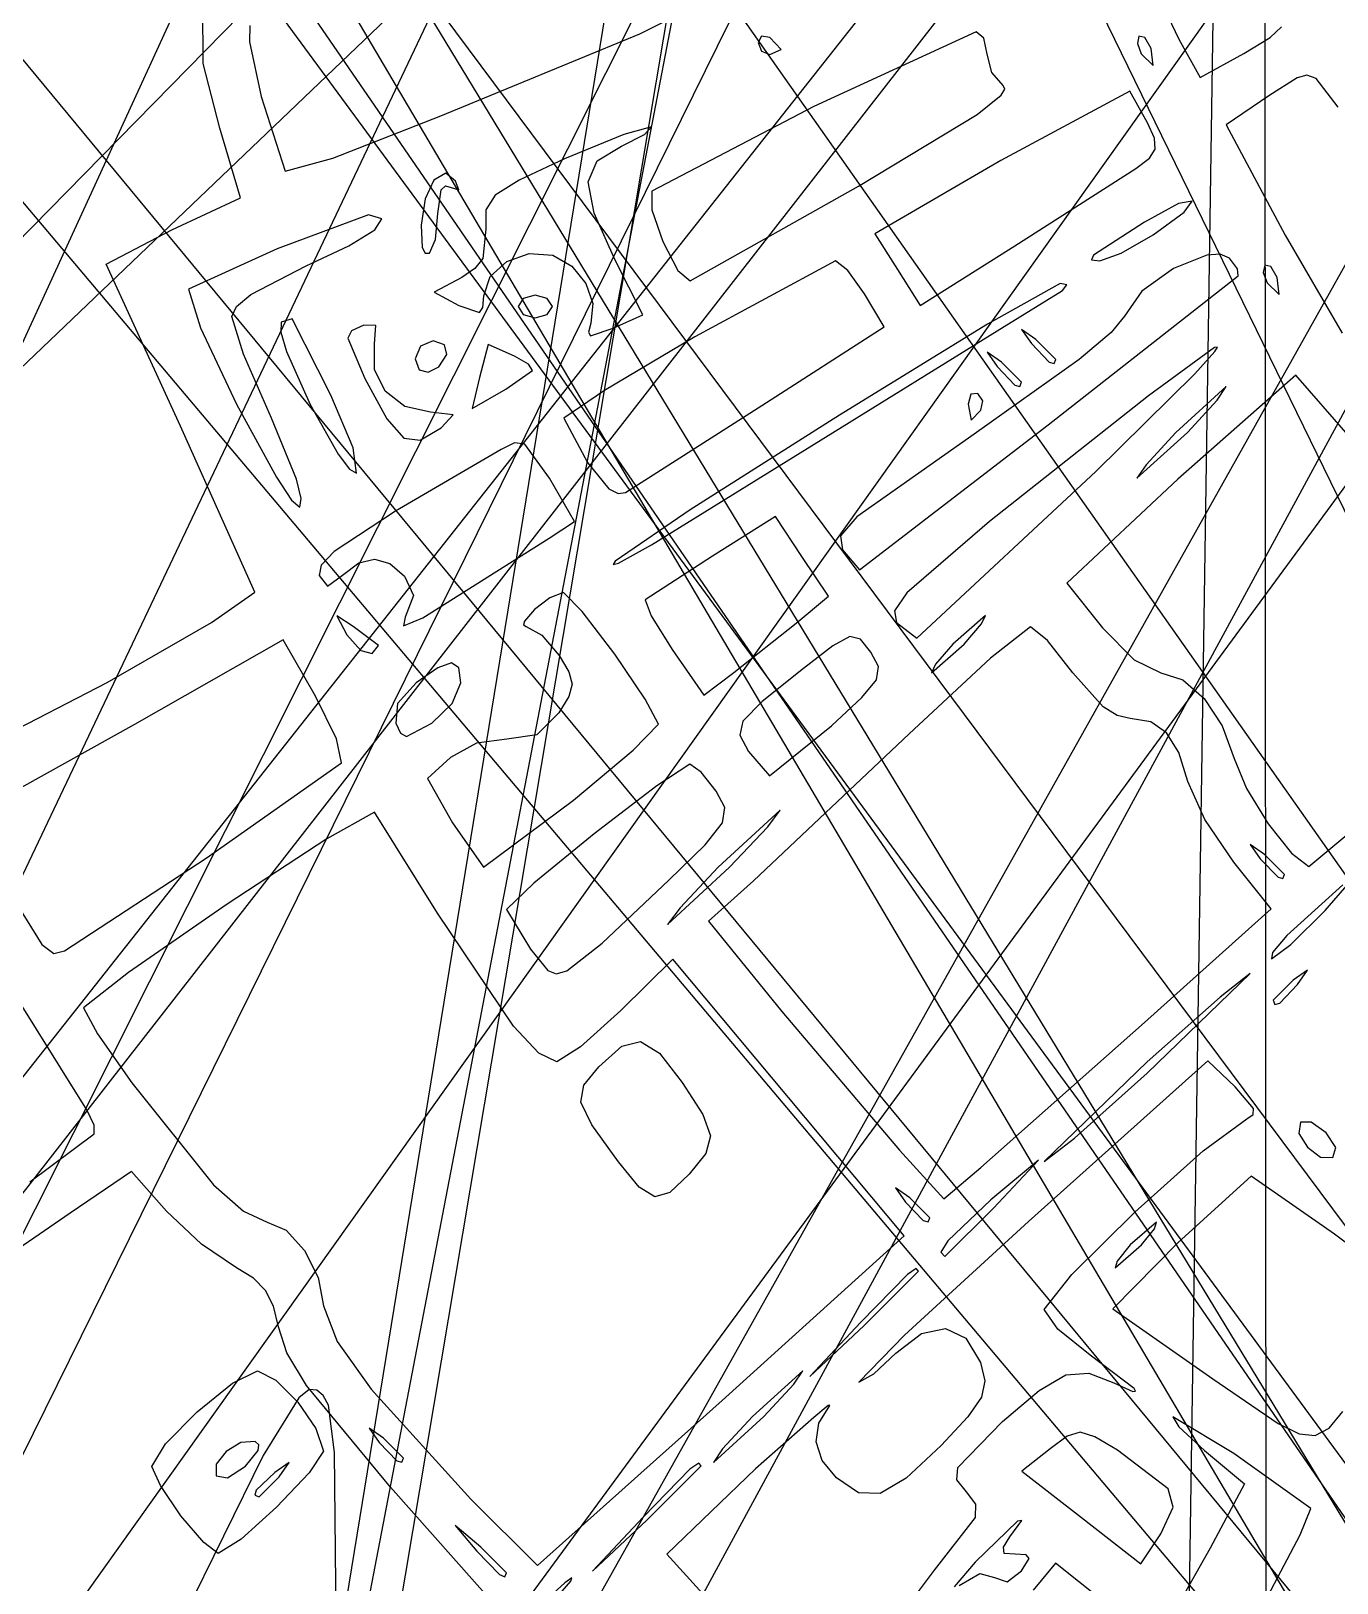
# Model space of a CAD drawing. Extents: x -109 to 333, y -74 to 385.
# Drawn here: x 39 to 82, y 71.3 to 122.3 of the extents above; entities that cross this region are included whole.
import ezdxf

# ---------------------------------------------------------------- set-up
doc = ezdxf.new("R2010")
doc.units = 0

msp = doc.modelspace()

# ---------------------------------------------------------------- linework, layer by layer
at = {"layer": 'Image'}
for p, q in [((39.26579, -0.417032), (93.818723, 324.15413)), ((90.704957, 323.61469), (37.7089, -0.956482)), ((92.878658, 293.13552), (36.7158, 0.902007)), ((162.68043, 258.12542), (23.7336, 10.2087)), ((23.7336, 1.95981), (162.68043, 258.12542)), ((104.731756, 255.69389), (-11.6383, 2.34935)), ((3.03729, 3.092387), (119.407296, 238.939154)), ((79.446558, 225.401848), (76.0965, 1.39537)), ((79.707623, -2.36806), (79.57695, 223.520128)), ((119.712861, 190.406515), (-22.8079, 9.97962)), ((-24.59204, 2.863137), (116.11692, 183.290045)), ((136.90526, 0.936964), (14.58625, 167.27601)), ((52.802336, 166.900173), (133.464, 1.55284)), ((19.92263, 166.6996), (143.889, 0.360555)), ((6.75614, 4.59916), (125.11489, 165.664644)), ((106.907381, 163.689104), (-7.83576, 2.62361)), ((30.412904, 158.609792), (124.118, 4.36654)), ((68.188448, 156.540127), (-3.60876, 5.34648)), ((121.45217, 1.303041), (30.381225, 155.546292)), ((-3.9043, -2.17945), (72.810038, 150.51614)), ((43.9542, 149.014231), (150.694, -2.65879)), ((136.48616, -5.476123), (32.25953, 146.196904)), ((19.31211, 144.874976), (135.211, 4.89894)), ((135.21163, 2.453016), (17.05434, 142.429051)), ((70.776772, 141.864303), (-73.6602, 3.93537)), ((-73.616275, 1.118382), (61.8334, 139.047306)), ((44.70267, 121.256798), (44.700663, 123.143568)), ((76.196856, 123.317394), (76.798957, 122.054774)), ((46.241363, 122.499714), (46.227871, 121.964294)), ((59.07247, 122.23405), (60.183015, 122.787462)), ((79.80141, 122.102738), (80.172956, 122.460076)), ((46.227871, 121.964294), (46.619893, 120.16471)), ((52.528255, 119.52882), (59.072515, 122.23404)), ((59.072515, 122.23404), (59.07247, 122.23405)), ((63.073014, 122.156222), (62.962477, 121.943093)), ((63.338775, 122.109034), (63.073014, 122.156222)), ((63.71507, 121.710528), (63.338775, 122.109034)), ((70.127998, 122.296413), (64.795144, 119.83816)), ((70.384559, 122.080832), (70.127998, 122.296413)), ((70.491271, 121.56252), (70.384559, 122.080832)), ((75.484234, 122.150458), (75.430435, 121.905905)), ((75.676347, 122.106546), (75.484234, 122.150458)), ((75.8864, 121.749127), (75.676347, 122.106546)), ((76.798957, 122.054774), (77.498001, 120.792154)), ((78.9335, 121.581919), (79.80141, 122.102738)), ((62.962477, 121.943093), (63.073014, 121.66165)), ((63.073014, 121.66165), (63.338775, 121.54459)), ((63.338775, 121.54459), (63.71507, 121.710528)), ((63.71507, 121.710528), (63.71507, 121.710528)), ((70.646676, 120.955815), (70.491271, 121.56252)), ((75.430435, 121.905905), (75.552927, 121.569783)), ((75.552927, 121.569783), (75.954224, 121.185665)), ((75.886401, 121.749127), (75.8864, 121.749127)), ((75.954224, 121.185665), (75.886401, 121.749127)), ((77.498001, 120.792154), (78.933491, 121.581916)), ((78.933491, 121.581916), (78.9335, 121.581919)), ((45.253118, 119.130718), (44.70267, 121.256798)), ((71.02031, 120.52771), (70.646676, 120.955815)), ((71.073088, 120.411286), (71.02031, 120.52771)), ((80.681418, 120.786335), (79.75724, 120.187832)), ((81.007364, 120.868099), (80.681418, 120.786335)), ((81.308106, 120.757993), (81.007364, 120.868099)), ((82.030661, 119.82153), (81.308106, 120.757993)), ((46.619893, 120.16471), (47.400265, 117.70998)), ((70.163, 119.580762), (70.951234, 120.217048)), ((75.183277, 120.344298), (70.938937, 118.059868)), ((70.951234, 120.217048), (71.073088, 120.411286)), ((75.761908, 119.304968), (75.183277, 120.344298)), ((79.75724, 120.187832), (78.35301, 119.233634)), ((48.968528, 118.137306), (52.528255, 119.52882)), ((64.795144, 119.83816), (59.464398, 117.060093)), ((66.26402, 117.21642), (70.163, 119.580762)), ((45.93625, 116.834717), (45.253118, 119.130718)), ((58.54302, 118.922277), (56.590022, 118.115274)), ((58.46125, 118.538452), (59.221268, 118.918005)), ((59.446352, 119.166904), (58.54302, 118.922277)), ((59.221268, 118.918005), (59.446352, 119.166904)), ((75.991686, 118.795842), (75.761908, 119.304968)), ((78.35301, 119.233634), (80.28755, 115.613024)), ((57.663995, 118.050678), (58.46125, 118.538452)), ((75.826413, 118.138962), (76.021215, 118.439077)), ((76.021215, 118.439077), (75.991686, 118.795842)), ((47.400265, 117.70998), (48.968528, 118.137306)), ((56.590022, 118.115274), (55.101635, 117.421827)), ((57.367218, 117.362022), (57.663995, 118.050678)), ((70.938937, 118.059868), (66.792507, 115.657908)), ((75.3832, 117.799788), (75.826413, 118.138962)), ((52.293545, 117.418531), (52.008992, 116.806011)), ((52.690854, 117.649636), (52.293545, 117.418531)), ((53.010203, 117.379203), (52.690854, 117.649636)), ((53.112184, 117.101995), (53.010203, 117.379203)), ((55.101635, 117.421827), (54.306428, 116.923774)), ((57.562473, 116.329317), (57.367218, 117.362022)), ((71.405077, 115.257438), (75.383187, 117.799788)), ((75.383187, 117.799788), (75.3832, 117.799788)), ((52.43009, 116.320083), (52.537993, 117.101902)), ((52.537993, 117.101902), (52.673667, 117.22857)), ((52.673667, 117.22857), (52.864528, 117.180476)), ((52.864528, 117.180476), (53.112184, 117.101995)), ((54.306428, 116.923774), (54.006734, 116.44471)), ((59.464398, 117.060093), (59.464823, 116.437239)), ((60.727988, 114.104963), (66.263988, 117.216413)), ((66.263988, 117.216413), (66.26402, 117.21642)), ((43.6775, 115.788387), (45.93625, 116.834717)), ((52.008992, 116.806011), (51.873765, 115.936165)), ((54.006734, 116.44471), (54.004882, 115.808234)), ((59.464823, 116.437239), (59.820274, 115.398667)), ((76.779831, 116.64789), (75.666347, 116.041615)), ((75.94919, 115.617153), (76.968072, 116.3654)), ((77.229346, 116.732399), (76.779831, 116.64789)), ((76.968072, 116.3654), (77.229346, 116.732399)), ((50.14856, 116.275687), (47.139648, 115.160619)), ((50.585775, 116.145003), (50.14856, 116.275687)), ((50.348146, 115.78726), (50.585775, 116.145003)), ((51.873765, 115.936165), (51.912009, 115.207065)), ((52.347187, 115.471576), (52.43009, 116.320091)), ((52.43009, 116.320091), (52.43009, 116.320083)), ((58.24132, 114.809402), (57.562473, 116.329317)), ((75.666347, 116.041615), (73.98795, 114.946792)), ((41.5138, 114.650697), (43.6775, 115.788387)), ((49.498475, 115.253926), (50.348146, 115.78726)), ((52.147868, 115.016781), (52.347187, 115.471576)), ((54.004882, 115.808234), (53.902979, 114.838688)), ((59.820274, 115.398667), (60.313685, 114.452025)), ((66.792507, 115.657908), (67.539458, 114.478188)), ((74.895539, 115.019194), (75.949187, 115.617151)), ((75.949187, 115.617151), (75.94919, 115.617153)), ((80.28755, 115.613024), (82.162975, 112.386399)), ((47.139648, 115.160619), (44.22021, 113.838807)), ((48.09956, 114.596467), (49.498475, 115.253926)), ((51.912009, 115.207065), (52.003727, 115.019691)), ((52.003727, 115.019691), (52.147868, 115.016781)), ((53.902979, 114.838688), (53.642107, 114.50886)), ((54.691055, 114.748162), (55.424842, 115.008812)), ((55.424842, 115.008812), (56.206022, 114.953997)), ((56.206022, 114.953997), (56.833785, 114.593603)), ((59.162348, 112.991841), (58.24132, 114.809402)), ((68.286407, 113.298468), (71.405077, 115.257438)), ((73.98795, 114.946792), (73.918136, 114.796877)), ((74.197797, 114.770485), (74.895539, 115.019194)), ((77.711611, 114.948226), (76.613912, 114.512642)), ((78.155129, 114.980362), (77.711611, 114.948226)), ((78.460422, 114.851208), (78.155129, 114.980362)), ((78.726421, 114.497055), (78.460422, 114.851208)), ((43.95972, 109.328967), (41.5138, 114.650697)), ((46.270838, 113.661081), (48.09956, 114.596467)), ((53.642107, 114.50886), (53.211183, 114.222174)), ((54.146653, 114.255709), (54.691055, 114.748162)), ((56.833785, 114.593603), (57.294409, 114.025516)), ((60.313685, 114.452025), (60.727988, 114.104963)), ((65.499723, 114.770497), (60.8772, 112.271138)), ((65.908845, 114.450495), (65.499723, 114.770497)), ((66.454864, 113.681127), (65.908845, 114.450495)), ((67.539458, 114.478188), (68.286407, 113.298468)), ((73.918136, 114.796877), (74.197797, 114.770485)), ((76.613912, 114.512642), (75.575351, 113.769575)), ((78.74182, 114.269715), (78.726421, 114.497055)), ((79.626364, 114.623609), (79.572564, 114.379058)), ((79.572564, 114.379058), (79.695057, 114.042937)), ((79.818476, 114.579697), (79.626364, 114.623609)), ((80.02853, 114.222278), (79.818476, 114.579697)), ((44.22021, 113.838807), (44.615185, 112.558997)), ((53.211183, 114.222174), (52.302143, 113.735671)), ((53.933632, 113.615117), (54.146653, 114.255709)), ((57.294409, 114.025516), (57.524849, 113.362087)), ((72.88732, 114.0179), (70.507282, 112.67872)), ((71.05284, 112.60334), (72.964794, 113.79149)), ((72.49908, 109.371595), (78.74182, 114.269715)), ((73.11286, 113.977201), (72.88732, 114.0179)), ((72.964794, 113.79149), (73.11286, 113.977201)), ((79.695057, 114.042937), (80.096352, 113.658817)), ((80.028531, 114.222278), (80.02853, 114.222278)), ((80.096352, 113.658817), (80.028531, 114.222278)), ((45.808654, 113.268594), (46.270838, 113.661081)), ((52.302143, 113.735671), (53.117889, 113.299099)), ((53.117889, 113.299099), (53.792161, 113.068756)), ((53.906072, 113.235774), (53.933632, 113.615117)), ((55.228418, 113.53107), (55.062612, 113.26531)), ((55.627056, 113.641608), (55.228418, 113.53107)), ((56.025695, 113.53107), (55.627056, 113.641608)), ((56.1915, 113.26531), (56.025695, 113.53107)), ((57.524849, 113.362087), (57.462062, 112.715667)), ((67.09837, 112.591757), (66.454864, 113.681127)), ((75.575351, 113.769575), (75.003952, 112.944148)), ((45.65364, 112.930137), (45.808654, 113.268594)), ((46.034778, 111.692161), (45.65364, 112.930137)), ((47.62976, 112.857665), (47.272735, 112.751502)), ((48.90183, 110.343435), (47.62976, 112.857665)), ((53.792161, 113.068756), (53.906072, 113.235774)), ((55.062612, 113.26531), (55.228418, 112.999551)), ((55.228418, 112.999551), (55.627056, 112.889015)), ((55.627056, 112.889015), (56.025695, 112.999551)), ((56.025695, 112.999551), (56.1915, 113.26531)), ((56.1915, 113.26531), (56.1915, 113.26531)), ((58.196288, 112.551676), (59.162348, 112.991841)), ((75.003952, 112.944148), (74.570549, 112.413117)), ((44.615185, 112.558997), (45.806299, 110.055597)), ((47.272735, 112.751502), (47.259903, 112.425048)), ((47.259903, 112.425048), (47.452013, 111.789004)), ((49.590883, 112.469003), (49.463388, 112.223007)), ((49.986799, 112.650568), (49.590883, 112.469003)), ((50.389464, 112.643458), (49.986799, 112.650568)), ((50.346313, 112.03231), (50.389464, 112.643458)), ((57.462062, 112.715667), (57.374561, 112.415884)), ((57.374561, 112.415884), (57.440398, 112.294737)), ((57.440398, 112.294737), (58.196288, 112.551676)), ((60.8772, 112.271138), (57.903668, 110.502029)), ((63.08393, 110.012237), (67.09837, 112.591757)), ((65.0321, 108.878), (71.05284, 112.60334)), ((70.507282, 112.67872), (65.631742, 109.686512)), ((72.089873, 112.184411), (71.619501, 112.51271)), ((71.619501, 112.51271), (71.947797, 112.042338)), ((74.570549, 112.413117), (73.517691, 111.523055)), ((47.452013, 111.789004), (48.225756, 110.039103)), ((49.463388, 112.223007), (50.029175, 110.894758)), ((50.340093, 111.197605), (50.346313, 112.03231)), ((51.850845, 111.961394), (51.675828, 111.540611)), ((52.271627, 112.13641), (51.850845, 111.961394)), ((52.64866, 112.005149), (52.271627, 112.13641)), ((52.71848, 111.689559), (52.64866, 112.005149)), ((54.08036, 112.011547), (53.794331, 110.929087)), ((54.95003, 111.631719), (54.08036, 112.011547)), ((70.960513, 111.431819), (70.490141, 111.760116)), ((70.490141, 111.760116), (70.818437, 111.289743)), ((71.947797, 112.042338), (72.532437, 111.43292)), ((72.74839, 111.525894), (72.089873, 112.184411)), ((77.969444, 111.914492), (75.795252, 110.330163)), ((77.317694, 111.049767), (77.982815, 111.781646)), ((78.062691, 111.923775), (77.969444, 111.914492)), ((77.982815, 111.781646), (78.062691, 111.923775)), ((46.95113, 109.595937), (46.034778, 111.692161)), ((51.675828, 111.540611), (51.806036, 111.185424)), ((52.109937, 111.104242), (52.457446, 111.278483)), ((52.457446, 111.278483), (52.718478, 111.689559)), ((52.718478, 111.689559), (52.71848, 111.689559)), ((55.410142, 111.365775), (54.950028, 111.63172)), ((54.950028, 111.63172), (54.95003, 111.631719)), ((55.533597, 111.163911), (55.410142, 111.365775)), ((73.517691, 111.523055), (70.064512, 109.066868)), ((70.818437, 111.289743), (71.403077, 110.680327)), ((71.61903, 110.773299), (70.960513, 111.431819)), ((72.532437, 111.43292), (72.692426, 111.387785)), ((72.692426, 111.387785), (72.74839, 111.525894)), ((72.74839, 111.525894), (72.74839, 111.525894)), ((50.029175, 110.894758), (50.752579, 109.571656)), ((50.698092, 110.478663), (50.340093, 111.197605)), ((51.806036, 111.185424), (52.109937, 111.104242)), ((53.794331, 110.929087), (53.550003, 109.909917)), ((54.663993, 110.54926), (55.533597, 111.163911)), ((71.563066, 110.635192), (71.61903, 110.773299)), ((71.61903, 110.773299), (71.61903, 110.773299)), ((74.06394, 107.841835), (77.317694, 111.049767)), ((80.63967, 111.007998), (76.76237, 107.585838)), ((82.35911, 109.034918), (80.63967, 111.007998)), ((49.638131, 108.619388), (48.901828, 110.343442)), ((48.901828, 110.343442), (48.90183, 110.343435)), ((51.339318, 109.974607), (50.698092, 110.478663)), ((53.550003, 109.909917), (54.663993, 110.54926)), ((57.903668, 110.502029), (56.566223, 109.591157)), ((69.957004, 110.379134), (69.863086, 110.05023)), ((70.182807, 110.400524), (69.957004, 110.379134)), ((70.345013, 110.158073), (70.182807, 110.400524)), ((75.795252, 110.330163), (70.57118, 106.190935)), ((71.403077, 110.680327), (71.563066, 110.635192)), ((78.35656, 110.631235), (76.69864, 109.126055)), ((78.05769, 110.189089), (78.35656, 110.631235)), ((45.806299, 110.055597), (47.1197, 107.649519)), ((48.225756, 110.039103), (49.143354, 108.403717)), ((52.182783, 109.78456), (51.339318, 109.974607)), ((52.932879, 109.705407), (52.182783, 109.78456)), ((52.52973, 109.27912), (52.932879, 109.705407)), ((58.601845, 107.149359), (63.083935, 110.012229)), ((63.083935, 110.012229), (63.08393, 110.012237)), ((69.863086, 110.05023), (69.960453, 109.528867)), ((69.960453, 109.528867), (70.28603, 109.852632)), ((70.28603, 109.852632), (70.345013, 110.158073)), ((70.28603, 109.852632), (70.28603, 109.852632)), ((77.07493, 109.126055), (78.05769, 110.189089)), ((46.40564, 103.874717), (43.95972, 109.328967)), ((47.778814, 107.588635), (46.951122, 109.595937)), ((46.951122, 109.595937), (46.95113, 109.595937)), ((50.752579, 109.571656), (51.304478, 108.929835)), ((51.843866, 108.866565), (52.529735, 109.279118)), ((52.529735, 109.279118), (52.52973, 109.27912)), ((56.566223, 109.591157), (57.350205, 108.134517)), ((65.631742, 109.686512), (60.726866, 106.579273)), ((66.288281, 104.610517), (72.499091, 109.371597)), ((72.499091, 109.371597), (72.49908, 109.371595)), ((51.304478, 108.929835), (51.843866, 108.866565)), ((54.949908, 108.78057), (54.512566, 108.565707)), ((55.289573, 108.736328), (54.949908, 108.78057)), ((56.101896, 107.615942), (55.289573, 108.736328)), ((59.448568, 105.425316), (65.03215, 108.87799)), ((65.03215, 108.87799), (65.0321, 108.878)), ((70.064512, 109.066868), (66.201341, 106.353444)), ((75.41701, 107.620865), (77.07493, 109.126055)), ((76.69864, 109.126055), (75.71588, 108.063015)), ((77.07493, 109.126055), (77.07493, 109.126055)), ((49.143354, 108.403717), (49.515282, 107.910816)), ((49.754195, 107.784762), (49.638131, 108.619388)), ((54.512566, 108.565707), (51.030626, 106.530597)), ((49.515282, 107.910816), (49.754195, 107.784762)), ((57.350205, 108.134517), (58.052551, 107.2665)), ((68.18335, 102.361001), (74.06394, 107.841831)), ((74.06394, 107.841831), (74.06394, 107.841835)), ((75.71588, 108.063015), (75.41701, 107.620865)), ((47.1197, 107.649519), (47.611681, 106.895761)), ((47.932045, 106.954643), (47.778814, 107.588635)), ((56.922575, 106.189972), (56.101896, 107.615942)), ((58.052551, 107.2665), (58.350119, 107.111088)), ((58.350119, 107.111088), (58.601845, 107.149359)), ((76.76237, 107.585838), (73.11609, 104.163678)), ((47.611681, 106.895761), (47.88154, 106.661677)), ((47.88154, 106.661677), (47.932045, 106.954643)), ((51.030626, 106.530597), (49.017257, 105.214018)), ((56.08584, 105.642995), (56.922575, 106.189972)), ((60.726866, 106.579273), (58.25882, 104.895)), ((63.527406, 106.360564), (61.457776, 105.054274)), ((64.397448, 105.048024), (63.527406, 106.360564)), ((66.201341, 106.353444), (65.670795, 105.719159)), ((70.57118, 106.190935), (67.852739, 103.847317)), ((51.930894, 103.023539), (56.085857, 105.642992)), ((56.085857, 105.642992), (56.08584, 105.642995)), ((65.670795, 105.719159), (65.735182, 105.269028)), ((49.017257, 105.214018), (48.591717, 104.761842)), ((58.363229, 104.829419), (59.448568, 105.425316)), ((65.735182, 105.269028), (66.288281, 104.610517)), ((48.591717, 104.761842), (48.527176, 104.424847)), ((49.2918, 104.432749), (49.82511, 104.833796)), ((49.82511, 104.833796), (50.345113, 104.960702)), ((50.345113, 104.960702), (50.846348, 104.813578)), ((50.846348, 104.813578), (51.32336, 104.392532)), ((58.25882, 104.895), (58.195754, 104.783844)), ((58.195754, 104.783844), (58.363229, 104.829419)), ((61.457776, 105.054274), (59.238176, 103.621694)), ((65.26749, 103.735484), (64.397448, 105.048024)), ((48.527176, 104.424847), (48.796739, 104.068711)), ((48.796739, 104.068711), (49.2918, 104.432749)), ((51.32336, 104.392532), (51.625624, 103.767629)), ((73.11609, 104.163678), (74.2801, 102.693978)), ((44.979602, 102.878602), (46.40564, 103.874717)), ((51.625624, 103.767629), (51.352107, 103.052852)), ((56.110122, 103.685474), (55.608002, 103.304223)), ((56.55529, 103.858378), (56.110122, 103.685474)), ((57.173187, 103.233056), (56.55529, 103.858378)), ((59.238176, 103.621694), (59.438577, 103.090495)), ((64.2093, 102.851621), (65.26749, 103.735484)), ((67.852739, 103.847317), (67.44605, 103.256105)), ((49.637796, 102.742373), (49.097933, 103.094441)), ((49.097933, 103.094441), (49.430893, 102.472061)), ((55.608002, 103.304223), (55.27431, 102.92082)), ((58.241677, 101.830011), (57.173187, 103.233056)), ((59.438577, 103.090495), (60.130999, 101.990674)), ((67.44605, 103.256105), (67.51281, 102.876875)), ((70.431432, 103.10624), (69.359502, 102.165509)), ((70.304702, 102.829899), (70.431432, 103.10624)), ((41.55105, 100.897137), (44.979602, 102.878602)), ((50.47588, 102.121513), (49.637796, 102.742373)), ((51.352107, 103.052852), (51.29813, 102.763814)), ((51.29813, 102.763814), (51.930894, 103.023539)), ((55.27431, 102.92082), (55.241057, 102.792747)), ((55.241057, 102.792747), (55.33443, 102.741458)), ((55.33443, 102.741458), (55.841568, 102.4567)), ((62.162447, 101.22684), (64.209297, 102.85162)), ((64.209297, 102.85162), (64.2093, 102.851621)), ((67.51281, 102.876875), (68.18335, 102.361001)), ((69.7358, 102.165509), (70.304702, 102.829899)), ((71.91955, 102.729561), (70.602649, 101.697788)), ((72.471928, 102.287417), (71.91955, 102.729561)), ((74.2801, 102.693978), (75.326499, 101.64666)), ((47.336243, 102.300346), (42.449533, 99.518566)), ((48.402973, 100.452666), (47.336243, 102.300346)), ((49.430893, 102.472061), (49.888305, 101.950497)), ((50.268974, 101.851229), (50.475879, 102.121513)), ((50.475879, 102.121513), (50.47588, 102.121513)), ((55.841568, 102.4567), (56.41252, 101.788761)), ((65.420049, 102.106405), (64.44892, 101.361896)), ((65.978768, 102.411808), (65.420049, 102.106405)), ((66.327596, 102.327433), (65.978768, 102.411808)), ((66.66905, 101.902605), (66.327596, 102.327433)), ((68.66387, 101.224778), (69.7358, 102.165509)), ((69.359502, 102.165509), (68.790601, 101.501119)), ((69.7358, 102.165509), (69.7358, 102.165509)), ((73.31092, 101.224391), (72.471928, 102.287417)), ((49.888305, 101.950497), (50.268974, 101.851229)), ((52.876036, 101.552881), (52.424808, 101.386197)), ((53.111134, 101.387779), (52.876036, 101.552881)), ((56.41252, 101.788761), (56.733749, 101.249452)), ((59.248574, 100.35863), (58.241677, 101.830011)), ((60.130999, 101.990674), (61.173789, 100.485894)), ((66.922735, 101.433408), (66.66905, 101.902605)), ((70.602649, 101.697788), (67.92554, 99.217111)), ((75.326499, 101.64666), (76.19885, 101.224308)), ((52.424808, 101.386197), (51.70885, 100.887613)), ((53.1787, 100.891), (53.111134, 101.387779)), ((56.733749, 101.249452), (56.840426, 100.847249)), ((61.173789, 100.485894), (62.162447, 101.22684)), ((64.44892, 101.361896), (63.091625, 100.2736)), ((66.855999, 100.994307), (66.922735, 101.433408)), ((68.790601, 101.501119), (68.66387, 101.224778)), ((74.303846, 100.097481), (73.31092, 101.224391)), ((76.19885, 101.224308), (76.923706, 100.993347)), ((36.336652, 98.213974), (41.551052, 100.897144)), ((41.551052, 100.897144), (41.55105, 100.897137)), ((51.70885, 100.887613), (51.09532, 100.209469)), ((52.900359, 100.207766), (53.178692, 100.891086)), ((53.178692, 100.891086), (53.1787, 100.891)), ((56.840426, 100.847249), (56.732304, 100.444168)), ((66.371773, 100.403933), (66.855999, 100.994307)), ((76.923706, 100.993347), (77.629228, 100.373227)), ((49.093779, 99.046515), (48.402973, 100.452666)), ((51.09532, 100.209469), (51.043554, 99.565823)), ((52.231174, 99.561026), (52.900359, 100.207766)), ((56.732304, 100.444168), (56.409133, 99.902221)), ((59.68169, 99.528298), (59.248574, 100.35863)), ((63.091625, 100.2736), (62.453556, 99.630096)), ((65.37299, 99.480915), (66.371773, 100.403933)), ((74.764016, 99.814013), (74.303846, 100.097481)), ((77.629228, 100.373227), (78.222194, 99.473093)), ((42.449533, 99.518566), (37.221213, 96.608886)), ((51.043554, 99.565823), (51.199402, 99.238327)), ((51.390622, 99.128598), (52.231174, 99.561026)), ((56.409133, 99.902221), (55.683488, 99.185914)), ((58.850517, 98.678822), (59.68169, 99.528298)), ((62.453556, 99.630096), (62.362322, 99.170681)), ((75.1975, 99.719191), (74.764016, 99.814013)), ((75.872236, 99.60685), (75.1975, 99.719191)), ((76.39252, 99.246973), (75.872236, 99.60685)), ((49.25668, 98.260336), (49.093779, 99.046515)), ((51.199402, 99.238327), (51.390622, 99.128598)), ((54.694663, 99.039835), (53.694751, 98.904686)), ((55.683488, 99.185914), (54.694663, 99.039835)), ((62.362322, 99.170681), (62.64553, 98.634646)), ((67.92554, 99.217111), (62.80109, 94.378441)), ((63.337448, 97.837679), (65.372988, 99.480919)), ((65.372988, 99.480919), (65.37299, 99.480915)), ((76.789754, 98.605277), (76.39252, 99.246973)), ((78.222194, 99.473093), (78.60938, 98.402088)), ((53.694751, 98.904686), (52.839853, 98.4354)), ((56.88812, 97.037608), (58.850517, 98.678822)), ((62.64553, 98.634646), (63.337448, 97.837679)), ((77.09534, 97.647481), (76.789754, 98.605277)), ((44.80842, 95.126936), (49.25668, 98.260336)), ((52.839853, 98.4354), (52.079809, 97.747569)), ((60.709724, 98.21391), (59.623612, 97.506227)), ((61.081096, 97.953761), (60.709724, 98.21391)), ((78.60938, 98.402088), (79.019178, 97.41413)), ((81.07238, 94.854448), (84.92941, 98.070428)), ((52.079809, 97.747569), (52.911794, 96.290319)), ((59.623612, 97.506227), (57.568239, 95.928968)), ((61.57448, 97.328297), (61.081096, 97.953761)), ((77.648272, 96.402542), (77.09534, 97.647481)), ((53.931924, 94.832809), (56.888044, 97.037609)), ((56.888044, 97.037609), (56.88812, 97.037608)), ((61.858979, 96.787137), (61.57448, 97.328297)), ((79.019178, 97.41413), (79.729649, 96.258218)), ((50.34401, 96.64066), (48.778153, 95.76406)), ((52.40947, 93.32215), (50.34401, 96.64066)), ((63.6867, 96.7088), (61.64536, 94.82731)), ((61.782316, 96.283766), (61.858979, 96.787137)), ((63.275259, 96.156078), (63.6867, 96.7088)), ((52.911794, 96.290319), (53.931924, 94.832809)), ((57.568239, 95.928968), (55.577111, 94.300817)), ((61.21274, 95.570056), (61.782316, 96.283766)), ((62.02207, 94.827127), (63.275259, 96.156078)), ((78.59835, 94.991741), (77.648272, 96.402542)), ((79.729649, 96.258218), (80.495735, 95.287332)), ((48.778153, 95.76406), (45.497703, 93.616441)), ((60.0185, 94.397877), (61.21274, 95.570056)), ((79.61401, 95.251571), (79.14364, 95.579877)), ((79.14364, 95.579877), (79.471937, 95.1095)), ((40.145468, 92.081706), (44.808428, 95.126936)), ((44.808428, 95.126936), (44.80842, 95.126936)), ((79.83124, 93.462801), (78.59835, 94.991741)), ((79.471937, 95.1095), (80.056577, 94.500085)), ((80.27253, 94.593062), (79.61401, 95.251571)), ((80.495735, 95.287332), (81.07238, 94.854448)), ((37.944528, 94.619306), (39.405208, 92.285885)), ((57.833292, 92.327096), (60.018502, 94.39787)), ((59.98032, 92.94582), (62.02166, 94.82731)), ((60.018502, 94.39787), (60.0185, 94.397877)), ((61.64536, 94.82731), (60.391813, 93.498508)), ((62.02166, 94.82731), (62.02207, 94.827127)), ((80.056577, 94.500085), (80.216566, 94.454951)), ((80.216566, 94.454951), (80.27253, 94.593062)), ((80.27253, 94.593062), (80.27253, 94.593062)), ((55.577111, 94.300817), (54.683734, 93.44046)), ((62.80109, 94.378441), (61.32237, 93.052191)), ((82.188715, 94.253232), (80.349241, 92.584601)), ((81.60712, 93.406566), (82.391547, 94.311038)), ((45.497703, 93.616441), (42.247116, 91.371158)), ((54.683734, 93.44046), (55.477162, 92.13583)), ((60.391813, 93.498508), (59.98032, 92.94582)), ((75.6642, 89.723581), (79.83124, 93.462801)), ((80.473514, 92.283841), (81.607125, 93.406562)), ((81.607125, 93.406562), (81.60712, 93.406566)), ((54.913995, 89.603698), (52.40947, 93.32215)), ((61.32237, 93.052191), (63.73833, 90.082731)), ((80.349241, 92.584601), (79.869726, 92.028628)), ((39.405208, 92.285885), (39.797729, 91.995653)), ((39.797729, 91.995653), (40.145468, 92.081706)), ((55.477162, 92.13583), (56.039096, 91.433407)), ((56.665648, 91.418051), (57.833292, 92.327096)), ((79.836825, 91.816862), (80.473514, 92.283841)), ((79.869726, 92.028628), (79.836825, 91.816862)), ((42.247116, 91.371158), (40.77085, 90.20157)), ((56.039096, 91.433407), (56.314515, 91.325012)), ((56.314515, 91.325012), (56.665648, 91.418051)), ((60.15592, 91.80653), (58.44202, 90.11842)), ((63.95917, 87.25799), (60.15592, 91.80653)), ((75.75709, 88.05398), (79.14375, 91.33394)), ((79.14375, 91.33394), (78.148918, 90.558602)), ((79.14375, 91.33394), (79.14375, 91.33394)), ((81.025037, 91.44063), (80.554667, 91.11235)), ((80.69674, 90.970251), (81.025037, 91.44063)), ((40.884777, 86.8481), (38.375237, 90.87617)), ((80.554667, 91.11235), (79.896147, 90.453813)), ((80.1121, 90.360835), (80.69674, 90.970251)), ((80.69674, 90.970251), (80.69674, 90.970251)), ((78.148918, 90.558602), (75.75709, 88.43027)), ((79.896147, 90.453813), (79.952111, 90.315702)), ((79.952111, 90.315702), (80.1121, 90.360835)), ((40.77085, 90.20157), (41.229432, 89.349906)), ((58.44202, 90.11842), (57.116473, 88.926169)), ((63.73833, 90.082731), (67.61049, 85.520891)), ((41.229432, 89.349906), (42.359266, 87.736973)), ((55.745498, 88.717441), (54.913995, 89.603698)), ((70.28192, 84.956451), (75.6642, 89.723571)), ((75.6642, 89.723571), (75.6642, 89.723581)), ((57.116473, 88.926169), (56.33627, 88.43028)), ((57.720453, 88.27), (58.476005, 88.945862)), ((58.476005, 88.945862), (59.093166, 89.102146)), ((59.093166, 89.102146), (59.710187, 88.71274)), ((56.33627, 88.43028), (55.745498, 88.717441)), ((59.710187, 88.71274), (60.465323, 87.75153)), ((77.746701, 88.458994), (71.847701, 83.176444)), ((75.75709, 88.43027), (72.37043, 85.15031)), ((78.651189, 87.609252), (77.746701, 88.458994)), ((57.221355, 87.659515), (57.720453, 88.27)), ((73.365263, 85.925659), (75.75709, 88.05398)), ((42.359266, 87.736973), (45.04648, 84.38512)), ((57.127145, 87.108494), (57.221355, 87.659515)), ((60.465323, 87.75153), (61.14234, 86.703255)), ((67.76241, 82.70942), (63.95917, 87.25799)), ((79.250021, 86.898348), (78.651189, 87.609252)), ((41.124344, 86.351887), (40.884777, 86.8481)), ((57.492176, 86.35515), (57.127145, 87.108494)), ((79.236552, 86.697002), (79.250021, 86.898348)), ((41.122416, 86.059572), (41.124344, 86.351887)), ((58.3708, 85.1377), (57.492176, 86.35515)), ((61.14234, 86.703255), (61.394681, 85.996129)), ((77.59777, 85.505704), (79.028271, 86.560062)), ((79.028271, 86.560062), (79.236552, 86.697002)), ((80.792415, 86.441428), (80.744376, 86.069422)), ((81.143274, 86.444719), (80.792415, 86.441428)), ((81.63474, 86.10056), (81.143274, 86.444719)), ((39.002872, 84.488505), (41.122416, 86.059572)), ((61.394681, 85.996129), (61.23851, 85.413388)), ((72.37043, 85.15031), (73.365263, 85.925659)), ((80.744376, 86.069422), (81.023619, 85.623298)), ((81.960101, 85.609513), (81.634739, 86.100565)), ((81.634739, 86.100565), (81.63474, 86.10056)), ((61.23851, 85.413388), (60.689989, 84.73827)), ((67.61049, 85.520891), (69.06668, 83.928511)), ((75.352174, 83.487975), (77.59777, 85.505704)), ((81.023619, 85.623298), (81.453298, 85.29599)), ((81.453298, 85.29599), (81.856565, 85.280428)), ((81.856565, 85.280428), (81.960101, 85.609513)), ((42.349971, 84.829927), (40.332161, 83.457877)), ((43.500871, 83.525607), (42.349971, 84.829927)), ((58.370799, 85.137699), (58.3708, 85.1377)), ((59.048943, 84.312658), (58.370799, 85.137699)), ((60.689989, 84.73827), (60.053807, 84.139596)), ((69.06668, 83.928511), (70.28192, 84.956451)), ((72.18214, 85.197041), (70.61474, 83.897381)), ((70.69466, 83.615161), (72.18214, 85.197041)), ((45.04648, 84.38512), (46.031718, 83.521413)), ((59.558369, 83.988841), (59.048943, 84.312658)), ((67.948843, 83.962747), (67.478471, 84.291053)), ((67.478471, 84.291053), (67.80677, 83.820676)), ((79.169026, 84.667167), (76.775216, 82.488527)), ((81.919206, 82.765297), (79.169026, 84.667167)), ((60.053807, 84.139596), (59.558369, 83.988841)), ((67.80677, 83.820676), (68.391408, 83.211261)), ((68.60736, 83.304238), (67.948843, 83.962747)), ((70.61474, 83.897381), (69.19254, 82.550465)), ((40.332161, 83.457877), (35.556991, 80.178007)), ((44.652217, 82.438484), (43.500871, 83.525607)), ((46.031718, 83.521413), (46.81268, 83.16217)), ((71.847701, 83.176444), (67.776305, 79.445663)), ((68.391408, 83.211261), (68.551396, 83.166127)), ((68.551396, 83.166127), (68.60736, 83.304238)), ((68.60736, 83.304238), (68.60736, 83.304238)), ((69.09541, 82.033281), (70.69467, 83.615161)), ((70.69467, 83.615161), (70.69466, 83.615161)), ((73.279943, 81.438067), (75.352174, 83.487975)), ((46.81268, 83.16217), (47.438886, 82.898803)), ((47.438886, 82.898803), (48.037703, 82.23019)), ((61.779, 77.29135), (67.76241, 82.70942)), ((76.06176, 83.16205), (75.192525, 82.409449)), ((75.56882, 82.409449), (75.994571, 82.940976)), ((75.994571, 82.940976), (76.06176, 83.16205)), ((84.431496, 80.863457), (81.919206, 82.765297)), ((45.804181, 81.656307), (44.652217, 82.438484)), ((48.037703, 82.23019), (48.486743, 81.338565)), ((69.19254, 82.550465), (68.962706, 82.168972)), ((68.962706, 82.168972), (69.09541, 82.033281)), ((76.775216, 82.488527), (74.619296, 80.309857)), ((74.699585, 81.656848), (75.56882, 82.409449)), ((75.192525, 82.409449), (74.766774, 81.877923)), ((75.56882, 82.409449), (75.56882, 82.409449)), ((46.366225, 81.318791), (45.804181, 81.656307)), ((68.152712, 81.637734), (67.866021, 81.43723)), ((68.229866, 81.547004), (68.152712, 81.637734)), ((74.766774, 81.877923), (74.699585, 81.656848)), ((46.758022, 80.91787), (46.366225, 81.318791)), ((48.486743, 81.338565), (48.66362, 80.40616)), ((67.866021, 81.43723), (66.332656, 79.869394)), ((66.442456, 79.759604), (68.229866, 81.547004)), ((68.229866, 81.547004), (68.229866, 81.547004)), ((72.369541, 80.287172), (73.279943, 81.438067)), ((47.016927, 80.400852), (46.758022, 80.91787)), ((47.180291, 79.715047), (47.016927, 80.400852)), ((48.66362, 80.40616), (49.113898, 79.235944)), ((72.811687, 79.640689), (72.369541, 80.287172)), ((74.619296, 80.309857), (77.915876, 78.005967)), ((47.459272, 78.866746), (47.180291, 79.715047)), ((66.332656, 79.869394), (64.655046, 78.081994)), ((64.655046, 78.081994), (66.442456, 79.759604)), ((68.335376, 79.503934), (69.125007, 79.666526)), ((69.125007, 79.666526), (69.793335, 79.345477)), ((73.874721, 78.790012), (72.811687, 79.640689)), ((49.113898, 79.235944), (50.2348, 77.66477)), ((67.776305, 79.445663), (66.271311, 77.893924)), ((67.492391, 78.850318), (68.335376, 79.503934)), ((69.793335, 79.345477), (70.272411, 78.548171)), ((48.104272, 77.794405), (47.459272, 78.866746)), ((66.763076, 78.174869), (67.492391, 78.850318)), ((75.323621, 77.6934), (73.874721, 78.790012)), ((45.668212, 77.862939), (46.489049, 78.270267)), ((46.489049, 78.270267), (47.101158, 77.967984)), ((64.431566, 78.270235), (62.773646, 76.765065)), ((64.132696, 77.828091), (64.431566, 78.270235)), ((66.271311, 77.893924), (66.763076, 78.174869)), ((70.272411, 78.548171), (70.418884, 77.940807)), ((72.197581, 77.627972), (73.08131, 78.137204)), ((73.08131, 78.137204), (73.836104, 78.199349)), ((73.836104, 78.199349), (74.652051, 77.880693)), ((44.506007, 76.921952), (45.668212, 77.862939)), ((47.101158, 77.967984), (47.818007, 77.244094)), ((48.189873, 77.653314), (47.855441, 77.382202)), ((50.862941, 74.447487), (48.104272, 77.794405)), ((48.442323, 77.6336), (48.189873, 77.653314)), ((48.658071, 77.465449), (48.442323, 77.6336)), ((50.2348, 77.66477), (53.51429, 74.051767)), ((63.149936, 76.765065), (64.132696, 77.828091)), ((70.418884, 77.940807), (70.309084, 77.403855)), ((70.994831, 76.605363), (72.197581, 77.627972)), ((74.652051, 77.880693), (75.281724, 77.592836)), ((75.281724, 77.592836), (75.37254, 77.598781)), ((75.37254, 77.598781), (75.323621, 77.6934)), ((77.915876, 78.005967), (80.0596, 76.541802)), ((47.855441, 77.382202), (46.67929, 75.483855)), ((47.818007, 77.244094), (48.413741, 76.373032)), ((48.823707, 77.14482), (48.658071, 77.465449)), ((49.030959, 75.588462), (48.823707, 77.14482)), ((55.69749, 71.87329), (61.779, 77.29136)), ((61.779, 77.29136), (61.779, 77.29135)), ((65.266515, 77.128333), (64.789531, 76.734782)), ((64.95399, 76.552738), (65.313994, 77.132291)), ((65.313994, 77.132291), (65.266515, 77.128333)), ((70.309084, 77.403855), (69.857513, 76.757022)), ((43.467577, 75.868802), (44.506007, 76.921952)), ((61.492016, 75.259895), (63.149936, 76.765065)), ((62.773646, 76.765065), (61.790886, 75.702039)), ((64.789531, 76.734782), (62.868074, 75.051951)), ((63.149936, 76.765065), (63.149936, 76.765065)), ((64.872461, 75.939356), (64.95399, 76.552738)), ((69.857513, 76.757022), (68.978671, 75.820011)), ((69.531782, 75.089079), (70.994831, 76.605363)), ((78.600521, 75.552756), (76.600946, 76.754989)), ((76.600946, 76.754989), (76.789119, 76.4269)), ((80.0596, 76.541802), (80.747879, 76.203496)), ((81.736394, 76.383452), (82.188277, 76.929319)), ((48.413741, 76.373032), (48.662509, 75.629237)), ((50.638119, 76.060474), (50.167747, 76.38878)), ((50.167747, 76.38878), (50.496046, 75.918403)), ((51.296636, 75.401965), (50.638119, 76.060474)), ((73.12729, 76.122049), (72.56736, 75.710867)), ((73.546181, 76.253851), (73.12729, 76.122049)), ((74.027775, 76.101665), (73.546181, 76.253851)), ((74.77581, 75.660885), (74.027775, 76.101665)), ((76.789119, 76.4269), (77.636626, 75.652409)), ((80.747879, 76.203496), (81.281536, 76.146112)), ((81.281536, 76.146112), (81.736394, 76.383452)), ((43.018069, 75.124987), (43.467577, 75.868802)), ((45.458868, 75.618368), (45.135079, 75.207133)), ((45.940763, 75.910631), (45.458868, 75.618368)), ((46.420956, 75.944387), (45.940763, 75.910631)), ((46.094671, 75.131699), (46.515407, 75.656449)), ((46.420959, 75.944385), (46.420956, 75.944387)), ((46.536044, 75.838644), (46.420959, 75.944385)), ((46.515407, 75.656449), (46.536044, 75.838644)), ((48.662509, 75.629237), (48.19165, 74.91587)), ((49.1336, 65.6117), (49.030959, 75.588462)), ((50.496046, 75.918403), (51.080684, 75.308987)), ((61.790886, 75.702039), (61.492016, 75.259895)), ((65.066142, 75.327799), (64.872461, 75.939356)), ((68.978671, 75.820011), (67.828312, 74.745333)), ((72.56736, 75.710867), (71.631232, 74.974493)), ((76.44925, 74.391225), (74.77581, 75.660885)), ((77.636626, 75.652409), (78.953666, 74.559899)), ((81.131756, 73.748989), (78.600521, 75.552756)), ((46.67929, 75.483855), (40.468433, 62.8772)), ((43.300037, 74.502139), (43.018069, 75.124987)), ((45.135079, 75.207133), (45.129206, 74.816457)), ((45.502113, 74.757353), (46.094671, 75.131699)), ((47.533626, 75.259913), (47.063254, 74.931608)), ((47.20533, 74.789537), (47.533626, 75.259913)), ((51.080684, 75.308987), (51.240672, 75.263854)), ((51.240672, 75.263854), (51.296636, 75.401965)), ((51.296636, 75.401965), (51.296636, 75.401965)), ((60.717105, 75.040347), (59.18374, 73.47251)), ((59.29354, 73.36272), (61.08095, 75.15012)), ((62.868074, 75.051951), (59.951784, 72.241841)), ((61.003796, 75.240851), (60.717105, 75.040347)), ((61.08095, 75.15012), (61.003796, 75.240851)), ((61.08095, 75.15012), (61.08095, 75.15012)), ((65.531771, 74.753721), (65.066142, 75.327799)), ((69.498312, 74.689295), (69.531782, 75.089079)), ((43.97796, 73.508027), (43.300037, 74.502139)), ((45.129206, 74.816457), (45.502113, 74.757353)), ((47.063254, 74.931608), (46.453837, 74.346979)), ((46.54681, 74.131029), (47.20533, 74.789538)), ((48.19165, 74.91587), (47.118419, 73.787564)), ((47.20533, 74.789538), (47.20533, 74.789537)), ((66.261054, 74.260504), (65.531771, 74.753721)), ((67.828312, 74.745333), (66.974504, 74.241602)), ((69.807481, 74.288993), (69.498312, 74.689295)), ((71.631232, 74.974493), (73.589612, 73.448543)), ((78.953666, 74.559899), (77.824776, 72.442839)), ((46.453837, 74.346979), (46.408702, 74.186992)), ((46.408702, 74.186992), (46.54681, 74.131029)), ((54.321891, 70.556157), (50.862941, 74.447487)), ((53.51429, 74.051767), (55.69749, 71.87329)), ((66.974504, 74.241602), (66.261054, 74.260504)), ((70.119739, 73.88272), (69.807481, 74.288993)), ((76.449253, 74.391221), (76.44925, 74.391225)), ((76.610673, 73.791914), (76.449253, 74.391221)), ((44.733157, 72.623759), (43.977959, 73.508027)), ((43.977959, 73.508027), (43.97796, 73.508027)), ((47.118419, 73.787564), (45.951836, 72.739029)), ((70.10327, 73.451746), (70.119739, 73.88272)), ((76.19917, 72.915261), (76.610673, 73.791914)), ((80.784469, 72.875573), (81.131756, 73.748989)), ((53.836784, 72.473431), (52.990118, 73.190247)), ((52.990118, 73.190247), (53.706959, 72.343581)), ((59.18374, 73.47251), (57.50613, 71.68511)), ((57.50613, 71.68511), (59.29354, 73.36272)), ((68.759821, 71.720543), (70.10327, 73.451746)), ((71.491039, 73.330452), (70.091478, 71.975326)), ((71.240628, 72.813977), (71.633836, 73.351237)), ((71.633836, 73.351237), (71.491039, 73.330452)), ((73.589612, 73.448543), (75.547982, 71.922573)), ((45.200919, 72.264977), (44.733157, 72.623759)), ((45.951836, 72.739029), (45.200919, 72.264977)), ((54.68345, 71.626765), (53.836784, 72.473431)), ((71.027116, 72.47678), (71.240628, 72.813977)), ((71.046678, 72.264519), (71.027116, 72.47678)), ((75.547982, 71.922573), (76.19917, 72.915261)), ((79.619615, 70.681408), (80.784469, 72.875573)), ((53.706959, 72.343581), (54.447824, 71.573883)), ((59.951784, 72.241841), (61.674064, 70.352281)), ((70.091478, 71.975326), (69.403738, 71.173985)), ((71.774694, 72.226193), (71.046678, 72.264519)), ((71.621306, 71.690366), (71.872327, 72.095947)), ((71.872327, 72.095947), (71.774694, 72.226193)), ((72.734846, 71.944379), (71.99974, 71.062153)), ((74.253916, 70.741269), (72.734846, 71.944379)), ((77.824776, 72.442839), (76.835355, 70.698836)), ((54.447824, 71.573883), (54.625606, 71.49984)), ((54.625606, 71.49984), (54.68345, 71.626765)), ((54.68345, 71.626765), (54.68345, 71.626765)), ((56.835022, 71.462153), (56.600657, 71.299092)), ((56.803489, 71.356876), (56.835022, 71.462153)), ((67.531598, 70.089084), (68.759821, 71.720543)), ((69.571241, 71.217616), (70.253146, 71.612057)), ((70.253146, 71.612057), (70.734891, 71.475849)), ((70.734891, 71.475849), (70.7349, 71.475849)), ((70.7349, 71.475849), (71.149272, 71.329034)), ((71.149272, 71.329034), (71.621306, 71.690366)), ((56.600657, 71.299092), (54.761182, 69.63045)), ((56.01906, 70.452426), (56.803489, 71.356876))]:
    msp.add_line(p, q, dxfattribs=at)

doc.saveas('drawing.dxf')
